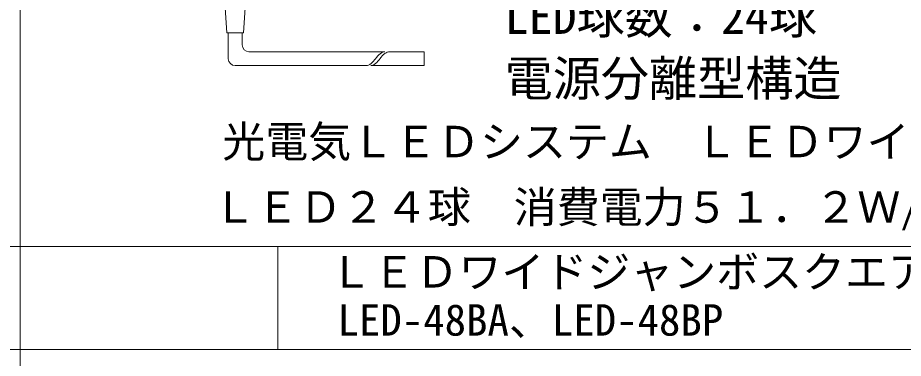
# Model space of a CAD drawing. Units: millimetres, scale not verified. Extents: x -589 to -26, y -1233 to 384.
# Drawn here: x -394.5 to -342.9, y 246.9 to 266.7 of the extents above; entities that cross this region are included whole.
import ezdxf
from ezdxf.enums import TextEntityAlignment as Align

# ---------------------------------------------------------------- set-up
doc = ezdxf.new("R2010")
doc.units = ezdxf.units.MM
doc.header["$LTSCALE"] = 3
doc.layers.add('0-0_建築図', color=7, linetype='Continuous', lineweight=9)
doc.layers.add('0-1', color=7, linetype='Continuous', lineweight=18)
doc.styles.add('ＭＳ ゴシック', font='')
doc.styles.get('ＭＳ ゴシック').set_extended_font_data('MS Gothic')

msp = doc.modelspace()

# ---------------------------------------------------------------- linework, layer by layer
at = {"layer": '0-0_建築図', "lineweight": 18}
for p, q in [((-394.323, 368.953), (-394.323, 22.228)), ((-573.989, 253.378), (-34.489, 253.378)), ((-379.323, 253.378), (-379.323, 247.378)), ((-34.489, 247.378), (-573.989, 247.378))]:
    msp.add_line(p, q, dxfattribs=at)
at = {"layer": '0-0_建築図'}
for p, q in [((-382.298, 265.826), (-382.396, 267.288)), ((-381.319, 265.826), (-381.221, 267.288)), ((-382.298, 265.826), (-381.319, 265.826)), ((-382.212, 264.3), (-382.212, 265.826)), ((-381.404, 265.117), (-381.404, 265.826)), ((-373.098, 264.728), (-381.013, 264.728)), ((-370.813, 264.728), (-372.835, 264.728)), ((-370.813, 263.92), (-370.813, 264.727)), ((-381.812, 263.92), (-374.179, 263.92)), ((-373.919, 263.92), (-370.813, 263.92))]:
    msp.add_line(p, q, dxfattribs=at)
for centre in [(-381.002, 265.132), (-381.807, 264.324)]:
    msp.add_arc(centre, 0.404, 181.2637, 269.2838, dxfattribs=at)
for centre, major_axis, start_param in [((-373.366, 264.029), (0.388, 0.672), 0.306695), ((-373.105, 264.029), (0.388, 0.672), 0.267852), ((-373.91, 264.619), (-0.388, -0.672), 0.303227), ((-373.649, 264.619), (-0.388, -0.672), 0.303227)]:
    msp.add_ellipse(centre, major_axis=major_axis, ratio=0.5, start_param=start_param, end_param=1.437615, dxfattribs=at)

# ---------------------------------------------------------------- texts
at = {"layer": '0-1', "style": 'ＭＳ ゴシック'}
for s, height, p in [('LED球数：24球', 2.053, (-366.126, 265.153)), ('電源分離型構造', 2.053, (-366.126, 261.532)), ('光電気ＬＥＤシステム\u3000ＬＥＤワイドレクタンゲルライト相当品', 1.833, (-382.56, 258.026)), ('ＬＥＤ２４球\u3000消費電力５１．２Ｗ/1台\u3000看板照明・街路灯・投光器', 1.833, (-383.098, 254.214)), ('ＬＥＤワイドジャンボスクエアライト', 1.833, (-376.316, 250.435)), ('LED-48BA、LED-48BP', 1.833, (-375.853, 247.636))]:
    msp.add_text(s, height=height, dxfattribs=at).set_placement(p, align=Align.BOTTOM_LEFT)

doc.saveas('drawing.dxf')
